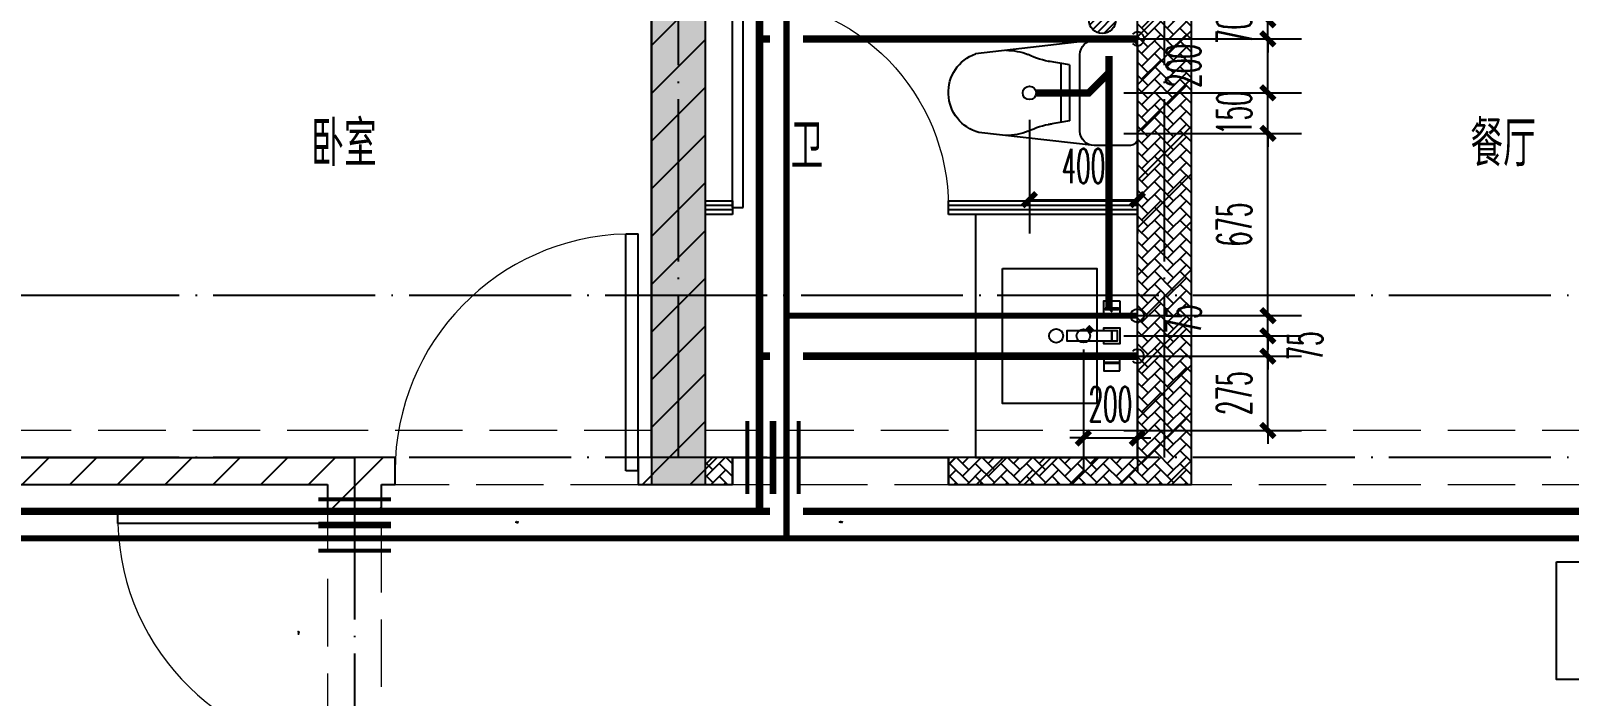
# Model space of a CAD drawing. Extents: x 27938 to 1507990, y 110129 to 923079.
# Drawn here: x 1203564 to 1209264, y 586240 to 588704 of the extents above; entities that cross this region are included whole.
import ezdxf

# ---------------------------------------------------------------- set-up
doc = ezdxf.new("R2010")
doc.units = 0
doc.header["$LTSCALE"] = 1000
doc.header["$MEASUREMENT"] = 0
doc.linetypes.add('DASH', pattern=[0.35, 0.25, -0.1])
doc.linetypes.add('DOTE', pattern=[2.42, 2, -0.2, 0.02, -0.2])
for name, color, linetype in [('----建筑底图', 8, 'Continuous'), ('COLUMN', 9, 'Continuous'), ('CURTWALL', 4, 'Continuous'), ('DIM_SYMB', 3, 'Continuous'), ('DOTE', 1, 'Continuous'), ('EQUIP_污水', 7, 'Continuous'), ('IP-bath&kitchen-JOHNSON', 4, 'Continuous'), ('LVTRY', 6, 'Continuous'), ('P-bath&kitchen-JOHNSON', 4, 'Continuous'), ('PIPE-不分区热给水', 5, 'RJ'), ('PIPE-不分区给水', 3, 'J'), ('PIPE-污水', 2, 'W'), ('PUB_HATCH', 8, 'Continuous'), ('PUB_TEXT', 4, 'Continuous'), ('VALVE_不分区给水', 7, 'Continuous'), ('VPIPE-不分区热给水', 5, 'Continuous'), ('VPIPE-不分区给水', 3, 'Continuous'), ('WALL', 9, 'Continuous'), ('WINDOW', 4, 'Continuous'), ('WINDOW_TEXT', 7, 'Continuous'), ('保温', 6, 'Continuous')]:
    doc.layers.add(name, color=color, linetype=linetype)
doc.layers.add('S-L主梁线', color=4, linetype='DASH', plot=False)
doc.styles.add('_TCH_DIM_T3', font='SIMPLEX.shx', dxfattribs={"width": 0.494118, "bigfont": 'GBCBIG.shx'})
doc.styles.add('_TCH_WINDOW', font='SIMPLEX.shx', dxfattribs={"width": 0.7, "height": 3.5, "bigfont": 'GBCBIG.shx'})
doc.styles.get("Standard").update_dxf_attribs({"font": 'gbenor.shx', "bigfont": 'gbcbig.shx'})
doc.linetypes.add('J', pattern='A,3,-0.2,["J",Standard,S=0.25,R=0,X=-0.1,Y=-0.115],-0.2', length=3.4)
doc.linetypes.add('RJ', pattern='A,3,-0.2,["RJ",Standard,S=0.25,R=0,X=-0.1,Y=-0.115],-0.35', length=3.55)
doc.linetypes.add('W', pattern='A,3,-0.2,["W",Standard,S=0.25,R=0,X=-0.1,Y=-0.115],-0.2', length=3.4)
doc.dimstyles.new('_TWT_ARCH&&50', dxfattribs={"dimtxt": 127.5, "dimasz": 50, "dimexe": 125, "dimexo": 150, "dimgap": 61.25, "dimtad": 1, "dimdec": 0, "dimzin": 0, "dimdsep": 46, "dimtxsty": '_TCH_DIM_T3', "dimblk": 'ARCHTICK', "dimcen": 0.09, "dimclrt": 7, "dimazin": 2, "dimtfac": 1, "dimtdec": 0, "dimtix": 1, "dimtmove": 2, "dimatfit": 3, "dimfxl": 1, "dimtolj": 1, "dimtzin": 0, "dimarcsym": 0})
pattern_1 = [(45, (0, 0), (0, 47.4157523), [100.584, -33.528]), (135, (23.708, 23.708), (3e-15, 47.4157523), [100.584, -33.528])]
pattern_2 = [(45, (0, 89.76), (-88.3884, 88.3884), [])]

# ---------------------------------------------------------------- blocks, each defined once
blk = doc.blocks.new('rrrrrrrrrrrra')
at = {"color": 0}
for p, q in [((-112.4, 458.7), (-112.4, 324.3)), ((252.6, 483.7), (-87.4, 483.7)), ((277.6, 324.3), (277.6, 458.7)), ((-112.4, 324.3), (-63.7, -103.4)), ((277.6, 324.3), (227.5, -115.6)), ((-59.1, 271.1), (224.3, 271.1)), ((-20.6, 232.4), (-34.2, 153.6)), ((185.8, 232.4), (-20.6, 232.4)), ((185.8, 232.4), (199.4, 153.6)), ((191.3, 200.5), (-26.1, 200.5))]:
    blk.add_line(p, q, dxfattribs=at)
for centre, radius, start, end in [((-87.4, 458.7), 25, 90, 180), ((252.6, 458.7), 25, 0, 90), ((-59.1, 324.3), 53.3, 180, 270), ((224.3, 324.3), 53.3, 270, 0), ((-322.6, 209.8), 293.8, 333.5369, 351.4828), ((487.8, 209.8), 293.8, 188.5172, 206.4631), ((149, -3.2), 224.1, 158.5202, 180), ((16.2, -3.2), 224.1, 0, 21.4798), ((83.8, -63.6), 152.8, 195.0773, 340.1181)]:
    blk.add_arc(centre, radius, start, end, dxfattribs=at)
blk = doc.blocks.new('A$C1E0F638F')
at = {"color": 0}
for points in [[(499.7, 435.1), (499.7, 85.1), (0, 85.1), (0, 435.1)], [(269.9, 30), (229.9, 30), (229.9, 195), (269.9, 195)], [(119.9, 0), (179.9, 0), (179.9, 60), (119.9, 60)], [(379.9, 0), (319.9, 0), (319.9, 60), (379.9, 60)], [(146.9, 55), (152.9, 55), (152.9, 5), (146.9, 5)], [(229.9, 30), (269.9, 30), (269.9, 10), (229.9, 10)], [(352.9, 55), (346.9, 55), (346.9, 5), (352.9, 5)]]:
    blk.add_lwpolyline(points, close=True, dxfattribs=at)
blk.add_lwpolyline([(269.9, 60), (279.9, 60), (279.9, 0), (219.9, 0), (219.9, 60), (229.9, 60)], dxfattribs=at)
blk.add_circle((249.9, 236.3), 26, dxfattribs=at)
blk = doc.blocks.new('$lvtry$00000171')
at = {"color": 0}
for p, q in [((-74.2, 10.6), (-10.6, 74.2)), ((-69.8, -27.4), (27.4, 69.8)), ((-53, -53), (53, 53)), ((-27.4, -69.8), (69.8, 27.4)), ((10.6, -74.2), (74.2, -10.6))]:
    blk.add_line(p, q, dxfattribs=at)
blk.add_circle((0, 0), 75, dxfattribs=at)
blk.add_point((0, 0), dxfattribs=at)
blk = doc.blocks.new('135')
blk.add_hatch(color=0).paths.add_polyline_path([(4.8, 1.8), (3.6, -1), (-4.7, 2.5), (-3.5, 5.3)])
at = {"color": 0}
for p, q in [((-6.3, 2.6), (5.4, -2.3)), ((-5.7, 2.9), (-5.2, 2.7)), ((-5.6, 18.9), (-3.4, 19.4)), ((-3.4, 19.4), (-5.5, 19.4)), ((5.2, 10.9), (-5.3, 10.9)), ((5.2, 9.7), (-5.2, 9.7)), ((-5.2, 2.7), (-3.8, 5.9)), ((-5, 10.9), (-5, 30.5)), ((-3.8, 5.9), (5.4, 2.1)), ((0, 0), (0, 39.1)), ((5.6, 18.9), (3.4, 19.3)), ((3.4, 19.3), (5.6, 19.3)), ((4.1, -1.2), (5.4, 2.1)), ((5, 10.9), (5, 32.3)), ((4.1, -1.2), (5.7, -1.8))]:
    blk.add_line(p, q, dxfattribs=at)
for centre, radius, start, end in [((6.2, 15.8), 13.5, 151.0147, 204.8403), ((13.5, 4.2), 20.5, 163.0924, 182.0012), ((-6, 3.6), 1, 184.2275, 248.4661), ((8.6, 15.5), 14.6, 166.278, 198.0953), ((13.5, 4.2), 19.5, 163.7443, 182.5269), ((-5.5, 3.3), 0.5, 181.9385, 247.2597), ((-5.2, 22.1), 0.5, 335.7643, 151.0147), ((3.8, 18.1), 9.42, 155.7643, 171.9773), ((5.2, 22.3), 0.5, 29.8425, 204.574), ((-5.9, 17.2), 11.7, 10.475, 24.574), ((29.1, 6.7), 24, 172.9439, 199.2318), ((-6.3, 15.4), 12.4, 338.6449, 16.0476), ((-6, 15.8), 13.4, 334.9111, 29.8425), ((26.4, 6.3), 20.6, 169.1454, 199.9526), ((5.9, -1.2), 1.17, 247.4597, 19.9526), ((5.9, -1.4), 0.5, 247.4597, 19.2318)]:
    blk.add_arc(centre, radius, start, end, dxfattribs=at)
blk.add_open_spline([(-5, 30.5), (-4.1, 31.3), (-2.3, 33), (0.9, 29.2), (3.5, 31.1), (5, 32.3)], degree=3, knots=[0, 0, 0, 0, 3.066329, 6.218313, 11.124135, 11.124135, 11.124135, 11.124135], dxfattribs=at)
blk = doc.blocks.new('SDFAWERAWER')
at = {"layer": 'LVTRY', "color": 0}
for p, q in [((593987.8, -1242190.5), (593978.2, -1242214)), ((594017.1, -1242202.5), (593987.8, -1242190.5)), ((594015.8, -1242220.4), (594027.2, -1242192.7)), ((594022.6, -1242211.4), (594029.8, -1242193.8)), ((594025.4, -1242210.8), (594031.1, -1242196.8)), ((594027.2, -1242192.7), (594033, -1242195.1)), ((594029.8, -1242193.8), (594031.1, -1242196.8)), ((594032.2, -1242197.2), (594033, -1242195.1)), ((594033, -1242195.1), (594034, -1242197.4)), ((594033.8, -1242197.9), (594034, -1242197.4)), ((594047.3, -1242200.9), (594035.9, -1242228.7)), ((594047.3, -1242200.9), (594049.9, -1242202)), ((593941.2, -1242210.1), (593783.7, -1242594.8)), ((593964.6, -1242219.7), (593807.2, -1242604.4)), ((593941.2, -1242210.1), (593964.6, -1242219.7)), ((594007.5, -1242226), (593978.2, -1242214)), ((594015.8, -1242220.4), (594021.7, -1242222.8)), ((594025.7, -1242203.9), (594018.5, -1242221.5)), ((594018.5, -1242221.5), (594021.5, -1242220.3)), ((594025.4, -1242210.8), (594021.5, -1242220.3)), ((594022.6, -1242220.7), (594021.7, -1242222.8)), ((594021.7, -1242222.8), (594023.9, -1242221.9)), ((594024.2, -1242221.4), (594023.9, -1242221.9)), ((594027.7, -1242234.3), (594078.4, -1242255)), ((594035.9, -1242228.7), (594038.6, -1242229.7)), ((594037.3, -1242210.8), (594088, -1242231.6)), ((594038.6, -1242229.7), (594045.2, -1242213.6)), ((594038.6, -1242229.7), (594041.6, -1242228.5)), ((594041.6, -1242228.5), (594051.2, -1242205)), ((594049.9, -1242202), (594043.3, -1242218.2)), ((594049.9, -1242202), (594051.2, -1242205)), ((594057.1, -1242246.3), (594066.7, -1242222.8)), ((593783.7, -1242594.8), (593807.2, -1242604.4)), ((593803.2, -1242641.3), (593812.8, -1242617.9)), ((593803.2, -1242641.3), (593832.6, -1242653.3)), ((593812.8, -1242617.9), (593842.2, -1242629.9)), ((593842.2, -1242629.9), (593832.6, -1242653.3)), ((593833.8, -1242656.3), (593832.6, -1242653.3)), ((593845.2, -1242628.6), (593833.8, -1242656.3)), ((593836.5, -1242657.4), (593833.8, -1242656.3)), ((593847.8, -1242629.7), (593836.5, -1242657.4)), ((593845.2, -1242628.6), (593842.2, -1242629.9)), ((593847.8, -1242629.7), (593845.2, -1242628.6)), ((593847.1, -1242661.8), (593858.5, -1242634.1)), ((593849.8, -1242662.9), (593861.2, -1242635.2)), ((593852.1, -1242661.9), (593862.1, -1242637.4)), ((593858.5, -1242634.1), (593861.2, -1242635.2)), ((593861.2, -1242635.2), (593862.1, -1242637.4)), ((593847.1, -1242661.8), (593849.8, -1242662.9))]:
    blk.add_line(p, q, dxfattribs=at)
blk.add_lwpolyline([(593823.5, -1242717), (594045.8, -1242173.9), (594036.5, -1242170.2), (593814.2, -1242713.2)], close=True, dxfattribs=at)
blk.add_arc((594075.3, -1242240), 15.3, 281.7932, 33.7019, dxfattribs=at)
for centre, major_axis, start_param, end_param in [((593974.2, -1242223.6), (3.93, 9.6), 0, 1.570796), ((593816.8, -1242608.3), (13.5, 33.1), 1.570796, 3.141593), ((593816.8, -1242608.3), (3.93, 9.6), 1.570796, 3.141593)]:
    blk.add_ellipse(centre, major_axis=major_axis, ratio=1, start_param=start_param, end_param=end_param, dxfattribs=at)
at = {"layer": 'P-bath&kitchen-JOHNSON', "color": 0, "linetype": 'DASH'}
blk.add_arc((593809.8, -1242714), 586.2, 67.5369, 157.1325, dxfattribs=at)
at = {"layer": 'LVTRY', "color": 8, "xscale": -1, "rotation": 157.7329157530927}
blk.add_blockref('135', (594045.3, -1242161.9), dxfattribs=at)
blk = doc.blocks.new('A$C5DCB2F21')
at = {"layer": 'IP-bath&kitchen-JOHNSON', "color": 0}
for p, q in [((-68.3, -213.2), (-157.7, -275)), ((68.2, -213.2), (157.6, -275)), ((-0.1, -261.4), (-0.1, -424.7))]:
    blk.add_line(p, q, dxfattribs=at)
for centre, major_axis, ratio, start_param, end_param in [((0, -178.8), (-51, 0), 0.990052, -1.36297, 4.504563), ((0, -177.8), (-26.8, 0), 0.994812, -1.167677, 4.309269)]:
    blk.add_ellipse(centre, major_axis=major_axis, ratio=ratio, start_param=start_param, end_param=end_param, dxfattribs=at)
at = {"layer": 'LVTRY', "color": 0}
for p, q in [((73.6, 0), (-73.6, 0)), ((-10.5, -173.5), (-10.5, -49.3)), ((10.6, -173.5), (10.6, -49.3))]:
    blk.add_line(p, q, dxfattribs=at)
blk.add_lwpolyline([(73.6, 0), (73.6, -15.8), (-73.6, -15.8), (-73.6, 0)], dxfattribs=at)
for points in [[(-26.3, -30.7, -0.364142), (-37.8, -15.8, -0.020495)], [(-10.5, -49.4, 0.214893), (-26.3, -30.7, 7.649644)], [(10.6, -49.3, -0.21439), (26.3, -30.7, -7.649644)], [(26.3, -30.7, 0.364142), (37.8, -15.8, 0.020495)]]:
    blk.add_lwpolyline(points, format="xyb", dxfattribs=at)
blk.add_arc((0, -173.5), 10.5, 180, 0, dxfattribs=at)
for centre, major_axis, ratio, start_param, end_param in [((0, -181.3), (53.6, 0), 0.987577, 1.76809, 7.656688), ((-12.4, -164.7), (0, 1.43), 0.85, -1.570796, 4.712389), ((12.5, -164.7), (0, 1.43), 0.85, 4.712389, 10.995574), ((-12.4, -189.2), (0, 1.43), 0.85, 4.712389, 10.995574), ((12.5, -189.2), (0, 1.43), 0.85, 4.712389, 10.995574)]:
    blk.add_ellipse(centre, major_axis=major_axis, ratio=ratio, start_param=start_param, end_param=end_param, dxfattribs=at)
blk = doc.blocks.new('$TCHSYS$DOOR2D')
for p, q in [((0.45, 0.975), (0.5, 0.975)), ((0.45, 0), (0.45, 0.975)), ((0.5, 0), (0.5, 0.975)), ((0.5, 0), (0.45, 0))]:
    blk.add_line(p, q)
at = {"lineweight": 13}
blk.add_arc((0.475, 0), 0.975, 91.46928, 180, dxfattribs=at)
blk = doc.blocks.new('DSGDFGF')
at = {"layer": 'CURTWALL', "color": 0}
for p, q in [((676992.3, 342105.3), (676292.3, 342105.3)), ((676292.3, 342105.3), (676292.3, 342055.3)), ((676292.3, 342088.7), (676992.3, 342088.7)), ((676292.3, 342072), (676992.3, 342072)), ((676992.3, 342055.3), (676992.3, 342105.3)), ((677892.3, 342105.3), (677792.3, 342105.3)), ((677792.3, 342105.3), (677792.3, 342055.3)), ((677792.3, 342088.7), (677892.3, 342088.7)), ((677792.3, 342072), (677892.3, 342072)), ((677892.3, 342055.3), (677892.3, 342105.3)), ((676292.3, 342055.3), (676992.3, 342055.3)), ((677792.3, 342055.3), (677892.3, 342055.3))]:
    blk.add_line(p, q, dxfattribs=at)
at = {"layer": 'IP-bath&kitchen-JOHNSON', "color": 0}
for p, q in [((676542.3, 342985), (677892.3, 342985)), ((676542.3, 342950), (677192.3, 342950)), ((676542.3, 342940), (677192.3, 342940)), ((677192.3, 342940), (677192.3, 342950)), ((677892.3, 342940), (677792.3, 342940)), ((677792.3, 342930), (677792.3, 342940)), ((677892.3, 342930), (677792.3, 342930)), ((676542.3, 342905), (677892.3, 342905))]:
    blk.add_line(p, q, dxfattribs=at)
for points in [[(676542.3, 343855.3), (676542.3, 342905), (676292.3, 342905)], [(676492.3, 343855.3), (676492.3, 343005), (676292.3, 343005)]]:
    blk.add_lwpolyline(points, dxfattribs=at)
at = {"layer": 'LVTRY', "color": 0}
blk.add_lwpolyline([(676892.3, 341155.3), (676292.3, 341155.3), (676292.3, 342055.3), (676892.3, 342055.3)], close=True, dxfattribs=at)
at = {"layer": 'CURTWALL', "color": 0, "xscale": 800, "yscale": 800, "zscale": 50, "rotation": 5.54452612062199e-09}
blk.add_blockref('$TCHSYS$DOOR2D', (677392.3, 342080.3), dxfattribs=at)
at = {"layer": 'IP-bath&kitchen-JOHNSON', "color": 8}
for name, p, rotation in [('A$C5DCB2F21', (676542.3, 343480.3), 90.00848852444699), ('SDFAWERAWER', (-342526.2, 1268090.5), 22.25976934310714)]:
    blk.add_blockref(name, p, dxfattribs=dict(at, rotation=rotation))
at = {"layer": 'LVTRY', "color": 8, "xscale": -0.6666666667107826, "yscale": 0.6666666667107826}
for p in [(676672.3, 343725.3), (676422.3, 342775.3)]:
    blk.add_blockref('$lvtry$00000171', p, dxfattribs=at)
at = {"layer": 'LVTRY', "color": 8, "extrusion": (0, 0, -1), "xscale": -1, "zscale": -1, "rotation": 270}
blk.add_blockref('rrrrrrrrrrrra', (-676776.1, 342422.6), dxfattribs=at)
at = {"layer": 'LVTRY', "color": 8, "xscale": -1, "rotation": 270}
blk.add_blockref('A$C1E0F638F', (676357.2, 341355.6), dxfattribs=at)
blk = doc.blocks.new('GFDGFSDFGD')
at = {"layer": 'PUB_HATCH'}
blk.add_hatch(color=256, dxfattribs=at).paths.add_polyline_path([(425766.6, 373023.7), (425216.6, 373023.7), (425216.6, 370023.7), (425416.6, 370023.7), (425416.6, 372823.7), (425766.6, 372823.7)])
at = {"layer": 'COLUMN', "color": 6}
for p, q in [((425216.6, 373023.7), (425216.6, 370023.7)), ((425416.6, 370023.7), (425416.6, 372823.7)), ((425216.6, 370023.7), (425416.6, 370023.7))]:
    blk.add_line(p, q, dxfattribs=at)
blk = doc.blocks.new('GDFGDGRD')
at = {"layer": '保温', "linetype": 'ByBlock', "ltscale": 10}
h = blk.add_hatch(dxfattribs=at)
h.set_pattern_fill('AR-HBONE', color=251, scale=55)
h.set_pattern_definition(pattern_1)
h.paths.add_polyline_path([(427216.6, 370023.7), (427216.6, 372023.7), (427016.6, 372023.7), (427016.6, 370023.7)])
h = blk.add_hatch(dxfattribs=at)
h.set_pattern_fill('AR-HBONE', color=251, scale=55)
h.set_pattern_definition(pattern_1)
h.paths.add_polyline_path([(425516.6, 370023.7), (425516.6, 370123.7), (425416.6, 370123.7), (425416.6, 370023.7)])
h = blk.add_hatch(dxfattribs=at)
h.set_pattern_fill('AR-HBONE', color=251, scale=55)
h.set_pattern_definition(pattern_1)
h.paths.add_polyline_path([(427016.6, 370023.7), (427016.6, 370123.7), (426316.6, 370123.7), (426316.6, 370023.7)])
blk = doc.blocks.new('$DorLib2D$00000001')
for p, q in [((0.45, 0.975), (0.5, 0.975)), ((0.45, 0), (0.45, 0.975)), ((0.5, 0), (0.5, 0.975)), ((0.5, 0), (0.45, 0))]:
    blk.add_line(p, q)
at = {"lineweight": 13}
blk.add_arc((0.475, 0), 0.975, 91.46928, 180, dxfattribs=at)
blk = doc.blocks.new('A$C149A4CC3')
at = {"layer": 'PUB_HATCH'}
h = blk.add_hatch(dxfattribs=at)
h.set_pattern_fill('普通砖', color=256, scale=50, style=0)
h.set_pattern_definition(pattern_2)
h.paths.add_polyline_path([(-20300, -19443.4), (-20200, -19410.1), (-20200, -16710.1), (-20300, -16643.4), (-20400, -16710.1), (-20400, -19410.1)])
h = blk.add_hatch(dxfattribs=at)
h.set_pattern_fill('普通砖', color=256, scale=50, style=0)
h.set_pattern_definition(pattern_2)
h.paths.add_polyline_path([(-18600, -19410.1), (-18400, -19510.1), (-18400, -16710.1), (-18500, -16643.4), (-18600, -16710.1)])
h = blk.add_hatch(dxfattribs=at)
h.set_pattern_fill('普通砖', color=256, scale=50, style=0)
h.set_pattern_definition(pattern_2)
h.paths.add_polyline_path([(-23200, -19410.1), (-23200, -19510.1), (-21600, -19510.1), (-21500, -19476.8), (-21500, -19410.1)])
h = blk.add_hatch(dxfattribs=at)
h.set_pattern_fill('普通砖', color=256, scale=50, style=0)
h.set_pattern_definition(pattern_2)
h.paths.add_polyline_path([(-21400, -19510.1), (-21350, -19510.1), (-21350, -19410.1), (-21500, -19410.1), (-21500, -19476.8)])
h = blk.add_hatch(dxfattribs=at)
h.set_pattern_fill('普通砖', color=256, scale=50, style=0)
h.set_pattern_definition(pattern_2)
h.paths.add_polyline_path([(-20400, -19410.1), (-20450, -19410.1), (-20450, -19510.1), (-20300, -19510.1), (-20300, -19443.4)])
h = blk.add_hatch(dxfattribs=at)
h.set_pattern_fill('普通砖', color=256, scale=50, style=0)
h.set_pattern_definition(pattern_2)
h.paths.add_polyline_path([(-20300, -19510.1), (-20100, -19510.1), (-20100, -19410.1), (-20200, -19410.1), (-20300, -19443.4)])
h = blk.add_hatch(dxfattribs=at)
h.set_pattern_fill('普通砖', color=256, scale=50, style=0)
h.set_pattern_definition(pattern_2)
h.paths.add_polyline_path([(-18600, -19410.1), (-19300, -19410.1), (-19300, -19510.1), (-18400, -19510.1)])
h = blk.add_hatch(dxfattribs=at)
h.set_pattern_fill('普通砖', color=256, scale=50, style=0)
h.set_pattern_definition(pattern_2)
h.paths.add_polyline_path([(-21600, -19510.1), (-21600, -19610.1), (-21400, -19610.1), (-21400, -19510.1), (-21500, -19476.8)])
at = {"color": 8}
blk.add_lwpolyline([(-17047.1, -19796.4), (-16041.1, -19796.4), (-16041.1, -20232.4), (-17047.1, -20232.4)], close=True, dxfattribs=at)
at = {"layer": 'DOTE', "color": 169, "linetype": 'DOTE', "ltscale": 0.3}
for p, q in [((-20300, -19410.1), (-20300, -11458)), ((-18500, -19410.1), (-18500, -11458)), ((25039.9, -18810.1), (-25818.8, -18810.1)), ((25039.9, -19410.1), (-25818.8, -19410.1)), ((-21500, -19410.1), (-21500, -26899.5))]:
    blk.add_line(p, q, dxfattribs=at)
at = {"layer": 'WALL', "color": 8}
for p, q in [((-20400, -19410.1), (-20400, -16710.1)), ((-20200, -19410.1), (-20200, -16710.1)), ((-18600, -19410.1), (-18600, -16710.1)), ((-18400, -19510.1), (-18400, -16710.1)), ((-23100, -19410.1), (-21500, -19410.1)), ((-21350, -19410.1), (-21500, -19410.1)), ((-21350, -19510.1), (-21350, -19410.1)), ((-20400, -19410.1), (-20450, -19410.1)), ((-20450, -19410.1), (-20450, -19510.1)), ((-20100, -19410.1), (-20200, -19410.1)), ((-20100, -19510.1), (-20100, -19410.1)), ((-18600, -19410.1), (-19300, -19410.1)), ((-19300, -19410.1), (-19300, -19510.1)), ((-23200, -19510.1), (-21600, -19510.1)), ((-21600, -19510.1), (-21600, -19610.1)), ((-21400, -19510.1), (-21350, -19510.1)), ((-21400, -19610.1), (-21400, -19510.1)), ((-20450, -19510.1), (-20300, -19510.1)), ((-20300, -19510.1), (-20100, -19510.1)), ((-19300, -19510.1), (-18400, -19510.1)), ((-21600, -19610.1), (-21400, -19610.1))]:
    blk.add_line(p, q, dxfattribs=at)
at = {"layer": 'WINDOW', "color": 8, "linetype": 'DASH'}
for p, q in [((-20100, -19410.1), (-20100, -19510.1)), ((-19300, -19510.1), (-19300, -19410.1))]:
    blk.add_line(p, q, dxfattribs=at)
at = {"layer": 'WINDOW', "color": 8}
blk.add_line((-20100, -19410.1, 800), (-19300, -19410.1, 800), dxfattribs=at)
at = {"color": 8}
for name in ['GFDGFSDFGD', 'GDFGDGRD']:
    blk.add_blockref(name, (-445616.6, -389533.8), dxfattribs=at)
at = {"color": 8, "xscale": -1}
blk.add_blockref('DSGDFGF', (657692.3, -360565.4), dxfattribs=at)
at = {"layer": 'WINDOW', "color": 8}
ref = blk.add_blockref('$DorLib2D$00000001', (-20900, -19460.1), dxfattribs=dict(at, xscale=900, yscale=900, zscale=900, rotation=3.223884863770534e-09))
ref.add_attrib('A', 'M0922', (-20904.9, -19651.9), dxfattribs={"layer": 'WINDOW_TEXT', "color": 8, "ltscale": 0.5, "height": 4.25, "rotation": 0, "style": '_TCH_WINDOW', "width": 0.494118})
ref = blk.add_blockref('$DorLib2D$00000001', (-21500, -20060.1), dxfattribs=dict(at, xscale=900, yscale=900, zscale=900, rotation=90.00000000129845))
ref.add_attrib('A', 'M0922', (-21705.8, -20065), dxfattribs={"layer": 'WINDOW_TEXT', "color": 8, "ltscale": 0.5, "height": 4.25, "rotation": 90, "style": '_TCH_WINDOW', "width": 0.494118})
at = {"layer": 'PUB_TEXT', "color": 8}
for s, height, p in [('卧室', 168.79, (-21661.3, -18332.3, 0)), ('卫', 168.8, (-19885.1, -18341.3)), ('餐厅', 168.79, (-17366.5, -18332.3))]:
    blk.add_text(s, height=height, dxfattribs=at).set_placement(p)
at = {"layer": 'WINDOW_TEXT', "color": 8, "style": '_TCH_WINDOW', "width": 0.494118}
blk.add_text('DK0822', height=4.25, rotation=0, dxfattribs=at).set_placement((-19705.8, -19651.4))
blk = doc.blocks.new('A$C63B2058D')
at = {"layer": 'S-L主梁线', "color": 0, "linetype": 'DASH', "lineweight": 18}
for p, q in [((-4950, 3300), (-4950, 1500)), ((-4750, 1500), (-4750, 3300)), ((-7850, 1500), (-9450, 1500)), ((-6750, 1500), (-7850, 1500)), ((-4950, 1500), (-6550, 1500)), ((-2150, 1500), (-4750, 1500)), ((-9550, 1300), (-7950, 1300)), ((-7950, 1300), (-7950, -1550)), ((-7750, 1300), (-6750, 1300)), ((-7750, -1550), (-7750, 1300)), ((-6550, 1300), (-4850, 1300)), ((-4850, 1300), (-2150, 1300))]:
    blk.add_line(p, q, dxfattribs=at)
blk = doc.blocks.new('$VALVE$00000533')
at = {"ltscale": 0.5, "const_width": 25}
for points in [[(-225, 75), (225, 75)], [(-225, -75), (225, -75)]]:
    blk.add_lwpolyline(points, dxfattribs=at)
blk = doc.blocks.new('_ArchTick')
at = {"color": 0, "linetype": 'ByBlock', "const_width": 0.4}
blk.add_lwpolyline([(-0.5, -0.5), (0.5, 0.5)], dxfattribs=at)
blk = doc.blocks.new('*D449')
at = {"layer": 'Defpoints', "color": 0}
for p in [(1207463.5, 587674), (1207663.5, 587674), (1207663.5, 587196.1)]:
    blk.add_point(p, dxfattribs=at)
at = {"layer": 'DIM_SYMB', "color": 0, "lineweight": -2}
for p, q in [((1207463.5, 587524), (1207463.5, 587071.1)), ((1207663.5, 587524), (1207663.5, 587071.1)), ((1207463.5, 587196.1), (1207413.5, 587196.1)), ((1207463.5, 587196.1), (1207663.5, 587196.1)), ((1207663.5, 587196.1), (1207713.5, 587196.1))]:
    blk.add_line(p, q, dxfattribs=at)
at = {"layer": 'DIM_SYMB', "color": 0, "lineweight": -2, "xscale": 50, "yscale": 50, "zscale": 50}
blk.add_blockref('_ArchTick', (1207463.5, 587196.1), dxfattribs=at)
at = {"layer": 'DIM_SYMB', "color": 0, "lineweight": -2, "xscale": 50, "yscale": 50, "zscale": 50, "rotation": 180}
blk.add_blockref('_ArchTick', (1207663.5, 587196.1), dxfattribs=at)
at = {"layer": 'DIM_SYMB', "color": 7, "insert": (1207563.5, 587321.1), "char_height": 127.5, "attachment_point": 5, "style": '_TCH_DIM_T3'}
blk.add_mtext('\\A1;200', dxfattribs=at)
blk = doc.blocks.new('*D455')
at = {"layer": 'Defpoints', "color": 0}
for p in [(1207463.5, 588744), (1208147.1, 588744), (1207463.5, 588673.8)]:
    blk.add_point(p, dxfattribs=at)
at = {"layer": 'DIM_SYMB', "color": 0, "lineweight": -2}
for p, q in [((1208147.1, 588744), (1208147.1, 588794)), ((1207613.5, 588744), (1208272.1, 588744)), ((1208147.1, 588673.8), (1208147.1, 588744)), ((1207613.5, 588673.8), (1208272.1, 588673.8)), ((1208147.1, 588673.8), (1208147.1, 588623.8))]:
    blk.add_line(p, q, dxfattribs=at)
at = {"layer": 'DIM_SYMB', "color": 0, "lineweight": -2, "xscale": 50, "yscale": 50, "zscale": 50}
for p, rotation in [((1208147.1, 588744), 270), ((1208147.1, 588673.8), 90)]:
    blk.add_blockref('_ArchTick', p, dxfattribs=dict(at, rotation=rotation))
at = {"layer": 'DIM_SYMB', "color": 7, "insert": (1208022.1, 588708.9), "char_height": 127.5, "attachment_point": 5, "rotation": 90, "style": '_TCH_DIM_T3'}
blk.add_mtext('\\A1;70', dxfattribs=at)
blk = doc.blocks.new('*D456')
at = {"layer": 'Defpoints', "color": 0}
for p in [(1207463.5, 588673.8), (1208147.1, 588673.8), (1207463.5, 588473.8)]:
    blk.add_point(p, dxfattribs=at)
at = {"layer": 'DIM_SYMB', "color": 0, "lineweight": -2}
for p, q in [((1207613.5, 588673.8), (1208272.1, 588673.8)), ((1208147.1, 588473.8), (1208147.1, 588673.8)), ((1207613.5, 588473.8), (1208272.1, 588473.8))]:
    blk.add_line(p, q, dxfattribs=at)
at = {"layer": 'DIM_SYMB', "color": 0, "lineweight": -2, "xscale": 50, "yscale": 50, "zscale": 50}
for p, rotation in [((1208147.1, 588673.8), 90), ((1208147.1, 588473.8), 270)]:
    blk.add_blockref('_ArchTick', p, dxfattribs=dict(at, rotation=rotation))
at = {"layer": 'DIM_SYMB', "color": 7, "insert": (1207834.6, 588573.8), "char_height": 127.5, "attachment_point": 5, "rotation": 90, "style": '_TCH_DIM_T3'}
blk.add_mtext('\\A1;200', dxfattribs=at)
blk = doc.blocks.new('*D457')
at = {"layer": 'Defpoints', "color": 0}
for p in [(1207463.5, 588473.8), (1208147.1, 588473.8), (1207463.5, 588324)]:
    blk.add_point(p, dxfattribs=at)
at = {"layer": 'DIM_SYMB', "color": 0, "lineweight": -2}
for p, q in [((1207613.5, 588473.8), (1208272.1, 588473.8)), ((1208147.1, 588473.8), (1208147.1, 588523.8)), ((1208147.1, 588324), (1208147.1, 588473.8)), ((1207613.5, 588324), (1208272.1, 588324)), ((1208147.1, 588324), (1208147.1, 588274))]:
    blk.add_line(p, q, dxfattribs=at)
at = {"layer": 'DIM_SYMB', "color": 0, "lineweight": -2, "xscale": 50, "yscale": 50, "zscale": 50}
for p, rotation in [((1208147.1, 588473.8), 270), ((1208147.1, 588324), 90)]:
    blk.add_blockref('_ArchTick', p, dxfattribs=dict(at, rotation=rotation))
at = {"layer": 'DIM_SYMB', "color": 7, "insert": (1208022.1, 588398.9), "char_height": 127.5, "attachment_point": 5, "rotation": 90, "style": '_TCH_DIM_T3'}
blk.add_mtext('\\A1;150', dxfattribs=at)
blk = doc.blocks.new('*D458')
at = {"layer": 'Defpoints', "color": 0}
for p in [(1207463.5, 588324), (1208147.1, 588324), (1207463.5, 587649)]:
    blk.add_point(p, dxfattribs=at)
at = {"layer": 'DIM_SYMB', "color": 0, "lineweight": -2}
for p, q in [((1207613.5, 588324), (1208272.1, 588324)), ((1208147.1, 587649), (1208147.1, 588324)), ((1207613.5, 587649), (1208272.1, 587649))]:
    blk.add_line(p, q, dxfattribs=at)
at = {"layer": 'DIM_SYMB', "color": 0, "lineweight": -2, "xscale": 50, "yscale": 50, "zscale": 50}
for p, rotation in [((1208147.1, 588324), 90), ((1208147.1, 587649), 270)]:
    blk.add_blockref('_ArchTick', p, dxfattribs=dict(at, rotation=rotation))
at = {"layer": 'DIM_SYMB', "color": 7, "insert": (1208022.1, 587986.5), "char_height": 127.5, "attachment_point": 5, "rotation": 90, "style": '_TCH_DIM_T3'}
blk.add_mtext('\\A1;675', dxfattribs=at)
blk = doc.blocks.new('*D459')
at = {"layer": 'Defpoints', "color": 0}
for p in [(1207463.5, 587649), (1208147.1, 587649), (1207463.5, 587574)]:
    blk.add_point(p, dxfattribs=at)
at = {"layer": 'DIM_SYMB', "color": 0, "lineweight": -2}
for p, q in [((1208147.1, 587649), (1208147.1, 587699)), ((1207613.5, 587649), (1208272.1, 587649)), ((1208147.1, 587574), (1208147.1, 587649)), ((1207613.5, 587574), (1208272.1, 587574)), ((1208147.1, 587574), (1208147.1, 587524))]:
    blk.add_line(p, q, dxfattribs=at)
at = {"layer": 'DIM_SYMB', "color": 0, "lineweight": -2, "xscale": 50, "yscale": 50, "zscale": 50}
for p, rotation in [((1208147.1, 587649), 270), ((1208147.1, 587574), 90)]:
    blk.add_blockref('_ArchTick', p, dxfattribs=dict(at, rotation=rotation))
at = {"layer": 'DIM_SYMB', "color": 7, "insert": (1208285.3, 587536.9), "char_height": 127.5, "attachment_point": 5, "rotation": 90, "style": '_TCH_DIM_T3'}
blk.add_mtext('\\A1;75', dxfattribs=at)
blk = doc.blocks.new('*D460')
at = {"layer": 'Defpoints', "color": 0}
for p in [(1207463.5, 587574), (1208147.1, 587574), (1207463.5, 587499)]:
    blk.add_point(p, dxfattribs=at)
at = {"layer": 'DIM_SYMB', "color": 0, "lineweight": -2}
for p, q in [((1208147.1, 587574), (1208147.1, 587624)), ((1207613.5, 587574), (1208272.1, 587574)), ((1208147.1, 587499), (1208147.1, 587574)), ((1207613.5, 587499), (1208272.1, 587499)), ((1208147.1, 587499), (1208147.1, 587449))]:
    blk.add_line(p, q, dxfattribs=at)
at = {"layer": 'DIM_SYMB', "color": 0, "lineweight": -2, "xscale": 50, "yscale": 50, "zscale": 50}
for p, rotation in [((1208147.1, 587574), 270), ((1208147.1, 587499), 90)]:
    blk.add_blockref('_ArchTick', p, dxfattribs=dict(at, rotation=rotation))
at = {"layer": 'DIM_SYMB', "color": 7, "insert": (1207834.6, 587636.5), "char_height": 127.5, "attachment_point": 5, "rotation": 90, "style": '_TCH_DIM_T3'}
blk.add_mtext('\\A1;75', dxfattribs=at)
blk = doc.blocks.new('*D461')
at = {"layer": 'Defpoints', "color": 0}
for p in [(1207463.5, 587499), (1208147.1, 587499), (1207463.5, 587224)]:
    blk.add_point(p, dxfattribs=at)
at = {"layer": 'DIM_SYMB', "color": 0, "lineweight": -2}
for p, q in [((1208147.1, 587499), (1208147.1, 587549)), ((1207613.5, 587499), (1208272.1, 587499)), ((1208147.1, 587224), (1208147.1, 587499)), ((1207613.5, 587224), (1208272.1, 587224)), ((1208147.1, 587224), (1208147.1, 587174))]:
    blk.add_line(p, q, dxfattribs=at)
at = {"layer": 'DIM_SYMB', "color": 0, "lineweight": -2, "xscale": 50, "yscale": 50, "zscale": 50}
for p, rotation in [((1208147.1, 587499), 270), ((1208147.1, 587224), 90)]:
    blk.add_blockref('_ArchTick', p, dxfattribs=dict(at, rotation=rotation))
at = {"layer": 'DIM_SYMB', "color": 7, "insert": (1208022.1, 587361.5), "char_height": 127.5, "attachment_point": 5, "rotation": 90, "style": '_TCH_DIM_T3'}
blk.add_mtext('\\A1;275', dxfattribs=at)
blk = doc.blocks.new('*D462')
at = {"layer": 'Defpoints', "color": 0}
for p in [(1207263.6, 588524), (1207663.6, 588524), (1207663.6, 588078.3)]:
    blk.add_point(p, dxfattribs=at)
at = {"layer": 'DIM_SYMB', "color": 0, "lineweight": -2}
for p, q in [((1207263.6, 588374), (1207263.6, 587953.3)), ((1207663.6, 588374), (1207663.6, 587953.3)), ((1207263.6, 588078.3), (1207663.6, 588078.3))]:
    blk.add_line(p, q, dxfattribs=at)
at = {"layer": 'DIM_SYMB', "color": 0, "lineweight": -2, "xscale": 50, "yscale": 50, "zscale": 50, "rotation": 180}
blk.add_blockref('_ArchTick', (1207263.6, 588078.3), dxfattribs=at)
at = {"layer": 'DIM_SYMB', "color": 0, "lineweight": -2, "xscale": 50, "yscale": 50, "zscale": 50}
blk.add_blockref('_ArchTick', (1207663.6, 588078.3), dxfattribs=at)
at = {"layer": 'DIM_SYMB', "color": 7, "insert": (1207463.6, 588203.3), "char_height": 127.5, "attachment_point": 5, "style": '_TCH_DIM_T3'}
blk.add_mtext('\\A1;400', dxfattribs=at)
blk = doc.blocks.new('$TwtSys$00000147')
blk.add_circle((0, 0, 0), 25)

msp = doc.modelspace()

# ---------------------------------------------------------------- block references
at = {"layer": '----建筑底图'}
msp.add_blockref('A$C149A4CC3', (1226263.6, 606534.1), dxfattribs=at)

# ---------------------------------------------------------------- next in the draw order: hatches: boundary and pattern name
at = {"layer": 'PIPE-污水'}
for points in [[(1207483.5, 588473.8), (1207483.5, 588460.1), (1207489.2, 588460.1)], [(1207483.5, 588473.8), (1207493.2, 588464.1), (1207489.2, 588460.1)], [(1207558.6, 587669), (1207572.4, 587669), (1207572.4, 587663.3)], [(1207558.6, 587669), (1207568.3, 587659.3), (1207572.4, 587663.3)]]:
    msp.add_hatch(color=256, dxfattribs=at).paths.add_polyline_path(points)

# ---------------------------------------------------------------- next in the draw order: linework, layer by layer
at = {"layer": 'PIPE-不分区热给水', "ltscale": 0.25, "const_width": 22.5}
for points in [[(1206363.6, 589524.2), (1206363.6, 587649)], [(1207663.5, 587649), (1206363.6, 587649)], [(1206363.6, 587649), (1206363.6, 586824)]]:
    msp.add_lwpolyline(points, dxfattribs=at)
at = {"layer": 'PIPE-不分区热给水', "ltscale": 0.35, "const_width": 22.5}
for points in [[(1202663.6, 586824), (1206363.6, 586824)], [(1206363.6, 586824), (1210263.6, 586824)]]:
    msp.add_lwpolyline(points, dxfattribs=at)
at = {"layer": 'PIPE-不分区给水', "ltscale": 0.25, "const_width": 27.5}
for points in [[(1206263.6, 588673.8), (1206263.6, 589374.2)], [(1206302.4, 588673.8), (1206263.6, 588673.8)], [(1206263.6, 587499), (1206263.6, 588673.8)], [(1207663.6, 588673.8), (1206424.9, 588673.8)], [(1206302.4, 587499), (1206263.6, 587499)], [(1206263.6, 586924), (1206263.6, 587499)], [(1207663.5, 587499), (1206424.9, 587499)], [(1202763.6, 586924), (1206263.6, 586924)], [(1206263.6, 586924), (1206302.4, 586924)], [(1206424.9, 586924), (1210363.6, 586924)]]:
    msp.add_lwpolyline(points, dxfattribs=at)
at = {"layer": 'PIPE-污水', "ltscale": 0.25, "const_width": 27.5}
for points in [[(1207558.6, 587669), (1207558.5, 588610.1)], [(1207483.5, 588473.8), (1207558.5, 588548.8)], [(1207483.5, 588473.8), (1207288.6, 588473.8)], [(1207495.3, 587605.7), (1207481.3, 587591.7)]]:
    msp.add_lwpolyline(points, dxfattribs=at)
at = {"layer": 'VPIPE-不分区热给水'}
msp.add_circle((1207663.5, 587649), 25, dxfattribs=at)
at = {"layer": 'VPIPE-不分区给水'}
for centre in [(1207663.6, 588673.8, -6000), (1207663.5, 587499)]:
    msp.add_arc(centre, 25, 225, 135, dxfattribs=at)

# ---------------------------------------------------------------- next in the draw order: block references
at = {"layer": 'EQUIP_污水'}
for p in [(1207263.6, 588473.8), (1207463.6, 587574)]:
    msp.add_blockref('$TwtSys$00000147', p, dxfattribs=at)
at = {"layer": 'S-L主梁线', "color": 225, "linetype": 'ByBlock', "lineweight": 18}
msp.add_blockref('A$C63B2058D', (1212613.6, 585724), dxfattribs=at)
at = {"layer": 'VALVE_不分区给水', "xscale": -0.6, "yscale": -0.6, "zscale": 0.6}
for p, rotation in [((1206263.6, 587123.3, 2000), 90.00000000723932), ((1206363.6, 587123.3, 2000), 90.00000000723932), ((1204763.6, 586924), 180.0000000072394), ((1204763.6, 586824), 180.0000000072394)]:
    msp.add_blockref('$VALVE$00000533', p, dxfattribs=dict(at, rotation=rotation))

# ---------------------------------------------------------------- next in the draw order: dimensions: what is measured, and where the dimension line sits
at = {"layer": 'DIM_SYMB'}
for p1, p2, distance, picture, middle in [((1207463.5, 588673.8), (1207463.5, 588744), -683.6, '*D455', (1208022.1, 588708.9)), ((1207463.5, 588324), (1207463.5, 588473.8), -683.6, '*D457', (1208022.1, 588398.9)), ((1207263.6, 588524), (1207663.6, 588524), -445.7, '*D462', (1207463.6, 588203.3)), ((1207463.5, 587649), (1207463.5, 588324), -683.6, '*D458', (1208022.1, 587986.5)), ((1207463.5, 587674), (1207663.5, 587674), -477.8, '*D449', (1207563.5, 587321.1)), ((1207463.5, 587224), (1207463.5, 587499), -683.6, '*D461', (1208022.1, 587361.5))]:
    dim = msp.add_aligned_dim(p1=p1, p2=p2, distance=distance, dimstyle='_TWT_ARCH&&50', dxfattribs=at)
    dim.commit()
    dim.dimension.update_dxf_attribs({"geometry": picture, "text_midpoint": middle})
for base, p1, p2, picture, middle in [((1208147.1, 588673.8), (1207463.5, 588473.8), (1207463.5, 588673.8), '*D456', (1207834.6, 588573.8)), ((1208147.1, 587574), (1207463.5, 587499), (1207463.5, 587574), '*D460', (1207834.6, 587636.5)), ((1208147.1, 587649), (1207463.5, 587574), (1207463.5, 587649), '*D459', (1208285.3, 587536.9))]:
    dim = msp.add_linear_dim(base=base, p1=p1, p2=p2, angle=90, dimstyle='_TWT_ARCH&&50', dxfattribs=at)
    dim.commit()
    dim.dimension.update_dxf_attribs({"geometry": picture, "text_midpoint": middle, "dimtype": 129})

doc.saveas('drawing.dxf')
